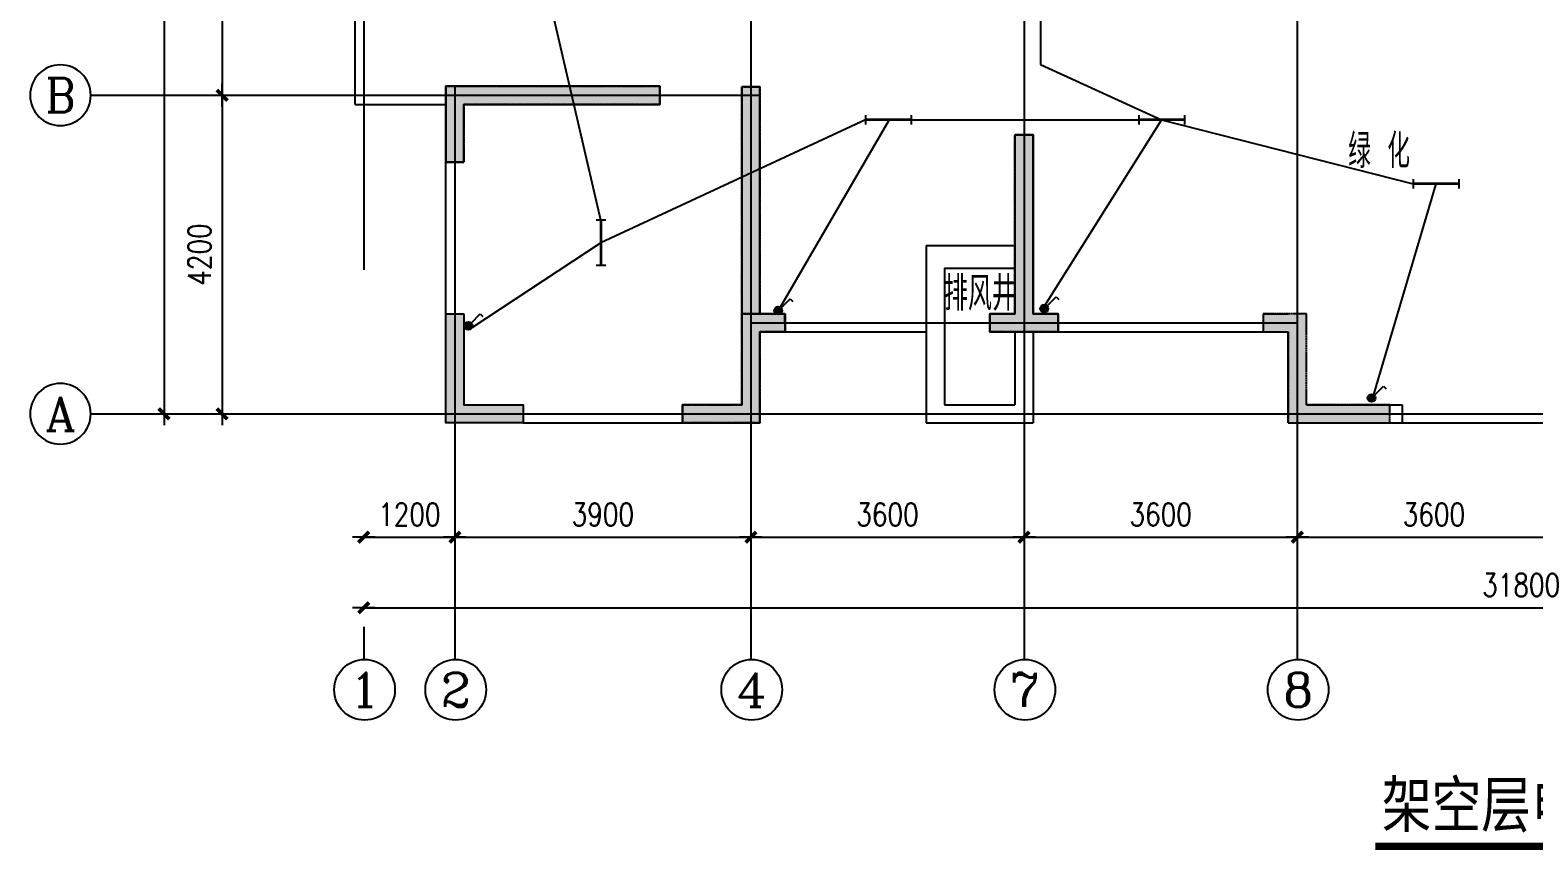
# Model space of a CAD drawing. Extents: x -170759 to 304867, y -311201 to 112352.
# Drawn here: x -85545 to -65730, y -182308 to -171498 of the extents above; entities that cross this region are included whole.
import ezdxf
from ezdxf.enums import TextEntityAlignment as Align

# ---------------------------------------------------------------- set-up
doc = ezdxf.new("R2010")
doc.units = 0
for name, pattern in [('ACAD_ISO04W100', [30.5, 24, -3, 0.5, -3]), ('DASH', [0.35, 0.25, -0.1]), ('DOTE', [2.42, 2, -0.2, 0.02, -0.2])]:
    doc.linetypes.add(name, pattern=pattern)
doc.layers.get('0').update_dxf_attribs({"linetype": 'CONTINUOUS'})
doc.layers.get('DEFPOINTS').update_dxf_attribs({"linetype": 'CONTINUOUS'})
for name, color, linetype in [('AXIS', 3, 'CONTINUOUS'), ('AXIS_TEXT', 7, 'CONTINUOUS'), ('DOOR', 2, 'CONTINUOUS'), ('DOTE', 251, 'CONTINUOUS'), ('EQUIP', 3, 'CONTINUOUS'), ('TEX', 7, 'CONTINUOUS'), ('TEXT', 6, 'CONTINUOUS'), ('TXT', 3, 'CONTINUOUS'), ('WALL', 7, 'CONTINUOUS'), ('WIRE', 1, 'CONTINUOUS'), ('ZXX', 2, 'ACAD_ISO04W100')]:
    doc.layers.add(name, color=color, linetype=linetype)
doc.styles.add('COMPLEX', font='COMPLEX')
doc.styles.add('DIM_FONT', font='SIMPLEX.shx', dxfattribs={"width": 0.8})
doc.styles.add('HZTXT', font='txt.shx', dxfattribs={"width": 0.8, "bigfont": 'hztxt.shx'})
doc.styles.add('HZXXX', font='romans', dxfattribs={"width": 0.7, "bigfont": 'hzs'})
doc.styles.add('SONG', font='SimSun.ttf', dxfattribs={"height": 600})
doc.dimstyles.new('AXIS', dxfattribs={"dimtxt": 300, "dimasz": 1, "dimexe": 250, "dimexo": 300, "dimgap": 150, "dimtad": 1, "dimdec": 0, "dimdsep": 46, "dimtxsty": 'DIM_FONT', "dimblk": '_DIMX', "dimblk1": '_DIMX', "dimblk2": '_DIMX', "dimcen": 2.5, "dimse1": 1, "dimse2": 1, "dimclrd": 3, "dimclre": 3, "dimclrt": 7, "dimadec": 0, "dimazin": 0, "dimtfac": 1, "dimtdec": 0, "dimtix": 1, "dimtmove": 2, "dimatfit": 3, "dimldrblk": '_DIMX', "dimfxl": 0, "dimtolj": 1, "dimtzin": 0, "dimarcsym": 0})

# ---------------------------------------------------------------- blocks, each defined once
blk = doc.blocks.new('_DIMX')
blk.add_line((-150, 0), (150, 0))
at = {"const_width": 50}
blk.add_lwpolyline([(-70, -70), (70, 70)], dxfattribs=at)
blk = doc.blocks.new('_AXISO')
blk.add_circle((0, 0), 0.5)
at = {"layer": 'AXIS_TEXT', "style": 'COMPLEX', "width": 1.041667}
blk.add_attdef('A', text='', height=0.56, dxfattribs=at).set_placement((-0.25, -0.28), (0.25, -0.28), align=Align.FIT)
blk = doc.blocks.new('*D651')
at = {"layer": 'AXIS', "color": 3, "lineweight": -2}
blk.add_line((-83014, -169059), (-83014, -172357), dxfattribs=at)
at = {"layer": 'DEFPOINTS', "color": 0}
for p in [(-81148, -169058), (-83014, -172358), (-81148, -172358)]:
    blk.add_point(p, dxfattribs=at)
at = {"layer": 'AXIS', "color": 3, "lineweight": -2}
for p, rotation in [((-83014, -169058), 90), ((-83014, -172358), 270)]:
    blk.add_blockref('_DIMX', p, dxfattribs=dict(at, rotation=rotation))
at = {"layer": 'AXIS', "color": 7, "insert": (-83314, -170708), "char_height": 300, "attachment_point": 5, "rotation": 90, "style": 'DIM_FONT'}
blk.add_mtext('\\A1;3300', dxfattribs=at)
blk = doc.blocks.new('*D652')
at = {"layer": 'AXIS', "color": 3, "lineweight": -2}
blk.add_line((-83780, -162159), (-83780, -176557), dxfattribs=at)
at = {"layer": 'DEFPOINTS', "color": 0}
for p in [(-82065, -162158), (-83780, -176558), (-82065, -176558)]:
    blk.add_point(p, dxfattribs=at)
at = {"layer": 'AXIS', "color": 3, "lineweight": -2}
for p, rotation in [((-83780, -162158), 90), ((-83780, -176558), 270)]:
    blk.add_blockref('_DIMX', p, dxfattribs=dict(at, rotation=rotation))
at = {"layer": 'AXIS', "color": 7, "insert": (-84080, -169895), "char_height": 300, "attachment_point": 5, "rotation": 90, "style": 'DIM_FONT'}
blk.add_mtext('\\A1;14400', dxfattribs=at)
blk = doc.blocks.new('*D653')
at = {"layer": 'AXIS', "color": 3, "lineweight": -2}
blk.add_line((-83014, -172359), (-83014, -176557), dxfattribs=at)
at = {"layer": 'DEFPOINTS', "color": 0}
for p in [(-81148, -172358), (-83014, -176558), (-81148, -176558)]:
    blk.add_point(p, dxfattribs=at)
at = {"layer": 'AXIS', "color": 3, "lineweight": -2}
for p, rotation in [((-83014, -172358), 90), ((-83014, -176558), 270)]:
    blk.add_blockref('_DIMX', p, dxfattribs=dict(at, rotation=rotation))
at = {"layer": 'AXIS', "color": 7, "insert": (-83314, -174458), "char_height": 300, "attachment_point": 5, "rotation": 90, "style": 'DIM_FONT'}
blk.add_mtext('\\A1;4200', dxfattribs=at)
blk = doc.blocks.new('_LINKPT1')
blk.add_line((0, 0), (0, 0))
blk = doc.blocks.new('M_Y4YTM')
for p, q in [((-1.2, 0.25), (-1.2, -0.25)), ((-1.2, 0), (1.2, 0)), ((1.2, 0.25), (1.2, -0.25))]:
    blk.add_line(p, q)
at = {"const_width": 0.14}
blk.add_lwpolyline([(-1.2, 0), (1.2, 0)], dxfattribs=at)
at = {"xscale": 0.002, "yscale": 0.002, "zscale": 0.002}
for p in [(-1.2, 0), (0, 0), (1.2, 0)]:
    blk.add_blockref('_LINKPT1', p, dxfattribs=at)
at = {"width": 0.8, "flags": 9}
blk.add_attdef('A', (0, 0), '', height=0.00002, dxfattribs=at)
blk = doc.blocks.new('M_X2')
for p, q in [((0.147, 0.356), (0.625, 0.833)), ((0.625, 0.833), (0.766, 0.692))]:
    blk.add_line(p, q)
blk.add_circle((0, 0.208), 0.208)
for points in [[(-0.18, 0.313), (0.18, 0.313), (-0.208, 0.208), (0.208, 0.208)], [(-0.18, 0.104), (0.18, 0.104), (-0.208, 0.208), (0.208, 0.208)], [(-0.104, 0.389), (0.104, 0.389), (-0.18, 0.313), (0.18, 0.313)], [(-0.104, 0.028), (0.104, 0.028), (-0.18, 0.104), (0.18, 0.104)], [(0, 0.417), (0, 0.417), (-0.104, 0.389), (0.104, 0.389)], [(0, 0), (0, 0), (-0.104, 0.028), (0.104, 0.028)]]:
    blk.add_solid(points)
for p in [(-0.208, 0.208), (0, 0.417), (0.208, 0.208), (0, 0)]:
    blk.add_blockref('_LINKPT1', p)
at = {"width": 0.8, "flags": 9}
blk.add_attdef('A', (0, 0), '', height=0.00002, dxfattribs=at)

msp = doc.modelspace()

# ---------------------------------------------------------------- hatches: boundary and pattern name
at = {"layer": 'ZXX'}
h = msp.add_hatch(color=256, dxfattribs=at)
h.paths.add_polyline_path([(-77247.73424, -172357.50102), (-77247.73424, -172237.50102), (-79947.73424, -172237.50102), (-79947.73424, -172357.50102)])
h.paths.add_polyline_path([(-79947.73424, -172357.50102), (-79947.73424, -173237.50102), (-79827.73424, -173237.50102), (-79827.73424, -172477.50102), (-77247.73424, -172477.50102), (-77247.73424, -172357.50102)])
h.paths.add_polyline_path([(-79947.73424, -172357.50102), (-80067.73424, -172357.50102), (-80067.73424, -173237.50102), (-79947.73424, -173237.50102)])
h.paths.add_polyline_path([(-79947.73424, -172237.50102), (-80067.73424, -172237.50102), (-80067.73424, -172357.50102), (-79947.73424, -172357.50102)])
msp.add_hatch(color=256, dxfattribs=at).paths.add_polyline_path([(-75927.73424, -172245.67973), (-76167.73424, -172245.67973), (-76167.73424, -175239.083), (-75927.73424, -175238.4169)])
h = msp.add_hatch(color=256, dxfattribs=at)
h.paths.add_polyline_path([(-72447.73424, -172877.50102), (-72567.73424, -172877.50102), (-72567.73424, -175237.50102), (-72897.73424, -175237.50102), (-72897.73424, -175357.50102), (-72447.73424, -175357.50102)])
h.paths.add_polyline_path([(-72327.73424, -172877.50102), (-72447.73424, -172877.50102), (-72447.73424, -175357.50102), (-71997.73424, -175357.50102), (-71997.73424, -175237.50102), (-72327.73424, -175237.50102)])
h.paths.add_polyline_path([(-71997.73424, -175357.50102), (-72447.73424, -175357.50102), (-72447.73424, -175477.50102), (-71997.73424, -175477.50102)])
h.paths.add_polyline_path([(-72447.73424, -175357.50102), (-72897.73424, -175357.50102), (-72897.73424, -175477.50102), (-72447.73424, -175477.50102)])
h = msp.add_hatch(color=256, dxfattribs=at)
h.paths.add_polyline_path([(-79827.73424, -175237.50102), (-79947.73424, -175237.50102), (-79947.73424, -176557.50102), (-79047.73424, -176557.50102), (-79047.73424, -176437.50102), (-79827.73424, -176437.50102)])
h.paths.add_polyline_path([(-79947.73424, -175237.50102), (-80067.73424, -175237.50102), (-80067.73424, -176557.50102), (-79947.73424, -176557.50102)])
h.paths.add_polyline_path([(-79047.73424, -176557.50102), (-79947.73424, -176557.50102), (-79947.73424, -176677.50102), (-79047.73424, -176677.50102)])
h.paths.add_polyline_path([(-79947.73424, -176557.50102), (-80067.73424, -176557.50102), (-80067.73424, -176677.50102), (-79947.73424, -176677.50102)])
h = msp.add_hatch(color=256, dxfattribs=at)
h.paths.add_polyline_path([(-76047.73424, -175357.50102), (-76047.73424, -176557.50102), (-75927.73424, -176557.50102), (-75927.73424, -175477.50102), (-75597.73424, -175477.50102), (-75597.73424, -175357.50102)])
h.paths.add_polyline_path([(-76047.73424, -175238.74995), (-76047.73424, -175357.50102), (-75597.73424, -175357.50102), (-75597.73424, -175237.50102)])
h.paths.add_polyline_path([(-76167.73424, -176437.50102), (-76947.73424, -176437.50102), (-76947.73424, -176557.50102), (-76047.73424, -176557.50102), (-76047.73424, -175238.74995), (-76167.73424, -175239.083)])
h.paths.add_polyline_path([(-76047.73424, -176677.50102), (-75927.73424, -176677.50102), (-75927.73424, -176557.50102), (-75947.73424, -176557.50102), (-76047.73424, -176557.50102)])
h.paths.add_polyline_path([(-76047.73424, -176677.50102), (-76047.73424, -176557.50102), (-76947.73424, -176557.50102), (-76947.73424, -176677.50102)])
h = msp.add_hatch(color=256, dxfattribs=at)
h.paths.add_polyline_path([(-68847.73424, -175237.50102), (-69297.73424, -175237.50102), (-69297.73424, -175357.50102), (-68847.73424, -175357.50102)])
h.paths.add_polyline_path([(-68847.73424, -175357.50102), (-69297.73424, -175357.50102), (-69297.73424, -175477.50102), (-68967.73424, -175477.50102), (-68967.73424, -176557.50102), (-68847.73424, -176557.50102)])
h.paths.add_polyline_path([(-68727.73424, -175237.50102), (-68847.73424, -175237.50102), (-68847.73424, -176557.50102), (-67627.73424, -176557.50102), (-67627.73424, -176437.50102), (-68727.73424, -176437.50102)])
h.paths.add_polyline_path([(-67627.73424, -176557.50102), (-68847.73424, -176557.50102), (-68847.73424, -176677.50102), (-67627.73424, -176677.50102)])
h.paths.add_polyline_path([(-68847.73424, -176557.50102), (-68967.73424, -176557.50102), (-68967.73424, -176677.50102), (-68847.73424, -176677.50102)])

# ---------------------------------------------------------------- linework, layer by layer
at = {"layer": 'AXIS'}
for p, q in [((-84744.8741, -172357.50102), (-84381.08013, -172357.50102)), ((-84744.8741, -176557.50102), (-84381.08013, -176557.50102)), ((-81147.73424, -179364.78881), (-81147.73424, -179795.90816)), ((-79947.73424, -179364.78881), (-79947.73424, -179795.90816)), ((-76047.73424, -179364.78881), (-76047.73424, -179795.90816)), ((-72447.73424, -179364.78881), (-72447.73424, -179795.90816)), ((-68847.73424, -179364.78881), (-68847.73424, -179795.90816))]:
    msp.add_line(p, q, dxfattribs=at)
at = {"layer": 'DOOR', "linetype": 'DASH'}
for p, q in [((-81267.73424, -171157.50102), (-81267.73424, -172477.50102)), ((-80067.73424, -176677.50102), (-80067.73424, -172237.50102)), ((-81267.73424, -172477.50102), (-80067.73424, -172477.50102)), ((-75597.73424, -175477.50102), (-73737.73424, -175477.50102)), ((-71997.73424, -175477.50102), (-69297.73424, -175477.50102)), ((-79047.73424, -176677.50102), (-76947.73424, -176677.50102)), ((-67467.73424, -176677.50102), (-65367.73424, -176677.50102))]:
    msp.add_line(p, q, dxfattribs=at)
at = {"layer": 'DOOR'}
for p, q in [((-73737.73424, -174337.50102), (-72567.73424, -174337.50102)), ((-73737.73424, -174337.50102), (-73737.73424, -176677.50102)), ((-73497.73424, -174637.50102), (-72567.73424, -174637.50102)), ((-73497.73424, -174637.50102), (-73497.73424, -176437.50102)), ((-72567.73424, -175477.50102), (-72567.73424, -176437.50102)), ((-72327.73424, -175477.50102), (-72327.73424, -176677.50102)), ((-73497.73424, -176437.50102), (-72567.73424, -176437.50102)), ((-73737.73424, -176677.50102), (-72327.73424, -176677.50102))]:
    msp.add_line(p, q, dxfattribs=at)
at = {"layer": 'DOTE', "linetype": 'DOTE', "ltscale": 0.5}
for p, q in [((-81147.73424, -159716.41802), (-81147.73424, -174657.50102)), ((-68847.73424, -166357.50102), (-68847.73424, -179578.11172)), ((-72447.73424, -168037.50102), (-72447.73424, -179578.11172)), ((-76047.73424, -170557.50102), (-76047.73424, -179578.11172)), ((-84707.27924, -172357.50102), (-75927.73424, -172357.50102)), ((-81147.73424, -172357.50102), (-75927.73424, -172357.50102)), ((-79947.73424, -172237.50102), (-79947.73424, -179578.11172)), ((-76047.73424, -175357.50102), (-68847.73424, -175357.50102)), ((-76047.73424, -175357.50102), (-68847.73424, -175357.50102)), ((-84707.27924, -176557.50102), (-65247.73424, -176557.50102))]:
    msp.add_line(p, q, dxfattribs=at)
at = {"layer": 'TEXT', "color": 3, "const_width": 96}
msp.add_lwpolyline([(-67821.19438, -182259.63438), (-61958.25295, -182259.63438)], dxfattribs=at)
at = {"layer": 'WALL'}
for p, q in [((-72567.73424, -172877.50102), (-72567.73424, -173357.50102)), ((-72567.73424, -172877.50102), (-72327.73424, -172877.50102)), ((-72327.73424, -172877.50102), (-72327.73424, -175237.50102)), ((-72567.73424, -174557.50102), (-72567.73424, -175237.50102)), ((-72327.73424, -174557.50102), (-72327.73424, -175237.50102)), ((-72897.73424, -175237.50102), (-72897.73424, -175477.50102)), ((-72897.73424, -175237.50102), (-72567.73424, -175237.50102)), ((-72327.73424, -175237.50102), (-71997.73424, -175237.50102)), ((-71997.73424, -175237.50102), (-71997.73424, -175477.50102)), ((-69297.73424, -175237.50102), (-68967.73424, -175237.50102)), ((-69297.73424, -175237.50102), (-69297.73424, -175477.50102)), ((-72897.73424, -175477.50102), (-71997.73424, -175477.50102)), ((-69297.73424, -175477.50102), (-68967.73424, -175477.50102)), ((-68967.73424, -176677.50102), (-68967.73424, -175477.50102)), ((-68727.73424, -176437.50102), (-67467.73424, -176437.50102)), ((-67467.73424, -176437.50102), (-67467.73424, -176677.50102)), ((-67467.73424, -176457.50102), (-67467.73424, -176677.50102)), ((-68967.73424, -176677.50102), (-67467.73424, -176677.50102))]:
    msp.add_line(p, q, dxfattribs=at)
for points in [[(-79827.73424, -173237.50102), (-79827.73424, -172477.50102), (-77247.73424, -172477.50102), (-77247.73424, -172237.50102), (-80067.73424, -172237.50102), (-80067.73424, -173237.50102)], [(-76167.73424, -172245.67973), (-76167.73424, -176437.50102), (-76947.73424, -176437.50102), (-76947.73424, -176677.50102), (-75927.73424, -176677.50102), (-75927.73424, -175477.50102), (-75597.73424, -175477.50102), (-75598.40033, -175237.50287), (-75927.73424, -175237.50102), (-75927.73424, -172245.67973)], [(-72567.73424, -172877.50102), (-72567.73424, -175237.50102), (-72897.73424, -175237.50102), (-72897.73424, -175477.50102), (-71997.73424, -175477.50102), (-71997.73424, -175237.50102), (-72327.73424, -175237.50102), (-72327.73424, -172877.50102)], [(-79827.73424, -175237.50102), (-79827.73424, -176437.50102), (-79047.73424, -176437.50102), (-79047.73424, -176677.50102), (-80067.73424, -176677.50102), (-80067.73424, -175237.50102)]]:
    msp.add_lwpolyline(points, close=True, dxfattribs=at)
at = {"layer": 'WIRE'}
for p, q in [((-72233.12651, -169287.55327), (-72233.12651, -171951.10481)), ((-78023.13374, -174003.5362), (-78721.46903, -171004.52519)), ((-72233.12651, -171951.10481), (-70635.39278, -172680.48345)), ((-74536.04277, -172680.48345), (-78023.13374, -174303.5362)), ((-74226.8137, -172680.48345), (-75699.5644, -175222.28227)), ((-73936.04277, -172680.48345), (-70935.39278, -172680.48345)), ((-70635.39278, -172680.48345), (-72222.28123, -175203.24661)), ((-70635.39278, -172680.48345), (-67320.26456, -173524.28058)), ((-67020.26456, -173524.28058), (-67844.88859, -176302.51828)), ((-78023.13374, -174303.5362), (-79724.38497, -175423.54533))]:
    msp.add_line(p, q, dxfattribs=at)
at = {"layer": 'ZXX'}
for points in [[(-79827.73424, -173237.50102), (-80067.73424, -173237.50102), (-80067.73424, -172237.50102), (-77247.73424, -172237.50102), (-77247.73424, -172477.50102), (-79827.73424, -172477.50102), (-79827.73424, -173237.50102)], [(-76167.73424, -175239.083), (-76167.73424, -172245.67973), (-75927.73424, -172245.67973), (-75927.73424, -175239.083), (-76167.73424, -175239.083)], [(-72897.73424, -175477.50102), (-72897.73424, -175237.50102), (-72567.73424, -175237.50102), (-72567.73424, -172877.50102), (-72327.73424, -172877.50102), (-72327.73424, -175237.50102), (-71997.73424, -175237.50102), (-71997.73424, -175477.50102), (-72897.73424, -175477.50102)], [(-80067.73424, -175237.50102), (-79827.73424, -175237.50102), (-79827.73424, -176437.50102), (-79047.73424, -176437.50102), (-79047.73424, -176677.50102), (-80067.73424, -176677.50102), (-80067.73424, -175237.50102)], [(-76947.73424, -176677.50102), (-76947.73424, -176437.50102), (-76167.73424, -176437.50102), (-76167.73424, -175239.083), (-75597.73424, -175237.50102), (-75597.73424, -175477.50102), (-75927.73424, -175477.50102), (-75927.73424, -176677.50102), (-76947.73424, -176677.50102)], [(-67627.73424, -176677.50102), (-67627.73424, -176437.50102), (-68727.73424, -176437.50102), (-68727.73424, -175237.50102), (-69297.73424, -175237.50102), (-69297.73424, -175477.50102), (-68967.73424, -175477.50102), (-68967.73424, -176677.50102), (-67627.73424, -176677.50102)]]:
    msp.add_lwpolyline(points, dxfattribs=at)

# ---------------------------------------------------------------- block references
at = {"layer": 'AXIS'}
ref = msp.add_blockref('_AXISO', (-85144.8741, -172357.50102), dxfattribs=dict(at, xscale=-800, yscale=800, zscale=800))
ref.add_attrib('A', 'B', dxfattribs={"layer": 'AXIS_TEXT', "height": 448, "style": 'COMPLEX', "width": 1.102941}).set_placement((-85344.8741, -172581.50102), (-84944.8741, -172581.50102), align=Align.FIT)
ref = msp.add_blockref('_AXISO', (-85144.8741, -176557.50102), dxfattribs=dict(at, xscale=-800, yscale=800, zscale=800))
ref.add_attrib('A', 'A', dxfattribs={"layer": 'AXIS_TEXT', "height": 448, "style": 'COMPLEX', "width": 1.041667}).set_placement((-85344.8741, -176781.50102), (-84944.8741, -176781.50102), align=Align.FIT)
ref = msp.add_blockref('_AXISO', (-81136.62765, -180195.75394), dxfattribs=dict(at, xscale=800, yscale=800, zscale=800))
ref.add_attrib('A', '1', dxfattribs={"layer": 'AXIS_TEXT', "height": 448, "style": 'COMPLEX', "width": 2.083333}).set_placement((-81336.62765, -180419.75394), (-80936.62765, -180419.75394), align=Align.FIT)
ref = msp.add_blockref('_AXISO', (-79936.62765, -180195.75394), dxfattribs=dict(at, xscale=800, yscale=800, zscale=800))
ref.add_attrib('A', '2', dxfattribs={"layer": 'AXIS_TEXT', "height": 448, "style": 'COMPLEX', "width": 1.339286}).set_placement((-80136.62765, -180419.75394), (-79736.62765, -180419.75394), align=Align.FIT)
ref = msp.add_blockref('_AXISO', (-76036.62765, -180195.75394), dxfattribs=dict(at, xscale=800, yscale=800, zscale=800))
ref.add_attrib('A', '4', dxfattribs={"layer": 'AXIS_TEXT', "height": 448, "style": 'COMPLEX', "width": 1.171875}).set_placement((-76236.62765, -180419.75394), (-75836.62765, -180419.75394), align=Align.FIT)
ref = msp.add_blockref('_AXISO', (-72436.62765, -180195.75394), dxfattribs=dict(at, xscale=800, yscale=800, zscale=800))
ref.add_attrib('A', '7', dxfattribs={"layer": 'AXIS_TEXT', "height": 448, "style": 'COMPLEX', "width": 1.339286}).set_placement((-72636.62765, -180419.75394), (-72236.62765, -180419.75394), align=Align.FIT)
ref = msp.add_blockref('_AXISO', (-68836.62765, -180195.75394), dxfattribs=dict(at, xscale=800, yscale=800, zscale=800))
ref.add_attrib('A', '8', dxfattribs={"layer": 'AXIS_TEXT', "height": 448, "style": 'COMPLEX', "width": 1.339286}).set_placement((-69036.62765, -180419.75394), (-68636.62765, -180419.75394), align=Align.FIT)
at = {"layer": 'EQUIP', "xscale": 250, "yscale": 250, "zscale": 250}
for name, p in [('M_Y4YTM', (-74236.04277, -172680.48345)), ('M_Y4YTM', (-70635.39278, -172680.48345)), ('M_Y4YTM', (-67020.26456, -173524.28058)), ('M_X2', (-75686.54356, -175248.32394)), ('M_X2', (-72181.89975, -175222.43603)), ('M_X2', (-79769.49046, -175449.587)), ('M_X2', (-67868.52476, -176401.01287))]:
    msp.add_blockref(name, p, dxfattribs=at)
at = {"layer": 'EQUIP', "xscale": 250, "yscale": 250, "zscale": 250, "rotation": 270}
msp.add_blockref('M_Y4YTM', (-78023.13374, -174303.5362), dxfattribs=at)

# ---------------------------------------------------------------- texts
at = {"layer": 'TEX', "color": 3, "style": 'HZXXX', "text_generation_flag": 6, "width": 0.7}
msp.add_text('绿 化', height=450, rotation=180, dxfattribs=at).set_placement((-68177.06305, -173318.08599))
at = {"layer": 'TEXT', "color": 3, "ltscale": 1000, "style": 'SONG', "width": 0.8}
msp.add_text('架空层电气照明平面', height=600, dxfattribs=at).set_placement((-67733.44294, -182006.20869))
at = {"layer": 'TXT', "color": 3, "linetype": 'Continuous', "style": 'HZTXT', "width": 0.7}
msp.add_text('排风井', height=450, dxfattribs=at).set_placement((-73501.91475, -175195.93616, 0))

# ---------------------------------------------------------------- dimensions: what is measured, and where the dimension line sits
at = {"layer": 'AXIS'}
dim = msp.add_linear_dim(base=(-83779.84302, -176557.50102), p1=(-82065.40548, -162157.50102), p2=(-82065.40548, -176557.50102), angle=270, dimstyle='AXIS', dxfattribs=at)
dim.commit()
dim.dimension.update_dxf_attribs({"geometry": '*D652', "text_midpoint": (-84079.84302, -169894.73311), "dimtype": 160})
for base, p1, p2, picture, middle in [((-83014.22466, -172357.50102), (-81147.73424, -169057.50102), (-81147.73424, -172357.50102), '*D651', (-83314.22466, -170707.50102)), ((-83014.22466, -176557.50102), (-81147.73424, -172357.50102), (-81147.73424, -176557.50102), '*D653', (-83314.22466, -174457.50102))]:
    dim = msp.add_linear_dim(base=base, p1=p1, p2=p2, angle=270, dimstyle='AXIS', override={"dimse1": 1}, dxfattribs=at)
    dim.commit()
    dim.dimension.update_dxf_attribs({"geometry": picture, "text_midpoint": middle})
msp.add_linear_dim(base=(-79947.73424, -178183.90185), p1=(-81147.73424, -174657.50102), p2=(-79947.73424, -177323.43159), dimstyle='AXIS', dxfattribs=at).render()
for base, p1, p2 in [((-76047.73424, -178183.90185), (-79947.73424, -177323.43159), (-76047.73424, -177323.43159)), ((-72447.73424, -178183.90185), (-76047.73424, -177323.43159), (-72447.73424, -177323.43159)), ((-68847.73424, -178183.90185), (-72447.73424, -177323.43159), (-68847.73424, -177323.43159)), ((-65247.73424, -178183.90185), (-68847.73424, -177323.43159), (-65247.73424, -177323.43159))]:
    msp.add_linear_dim(base=base, p1=p1, p2=p2, dimstyle='AXIS', override={"dimse1": 1}, dxfattribs=at).render()
msp.add_linear_dim(base=(-49347.73424, -179114.78881), p1=(-81147.73424, -177430.65798), p2=(-49347.73424, -177430.65798), location=(-65898.22187, -178814.78881), dimstyle='AXIS', dxfattribs=at).render()

doc.saveas('drawing.dxf')
